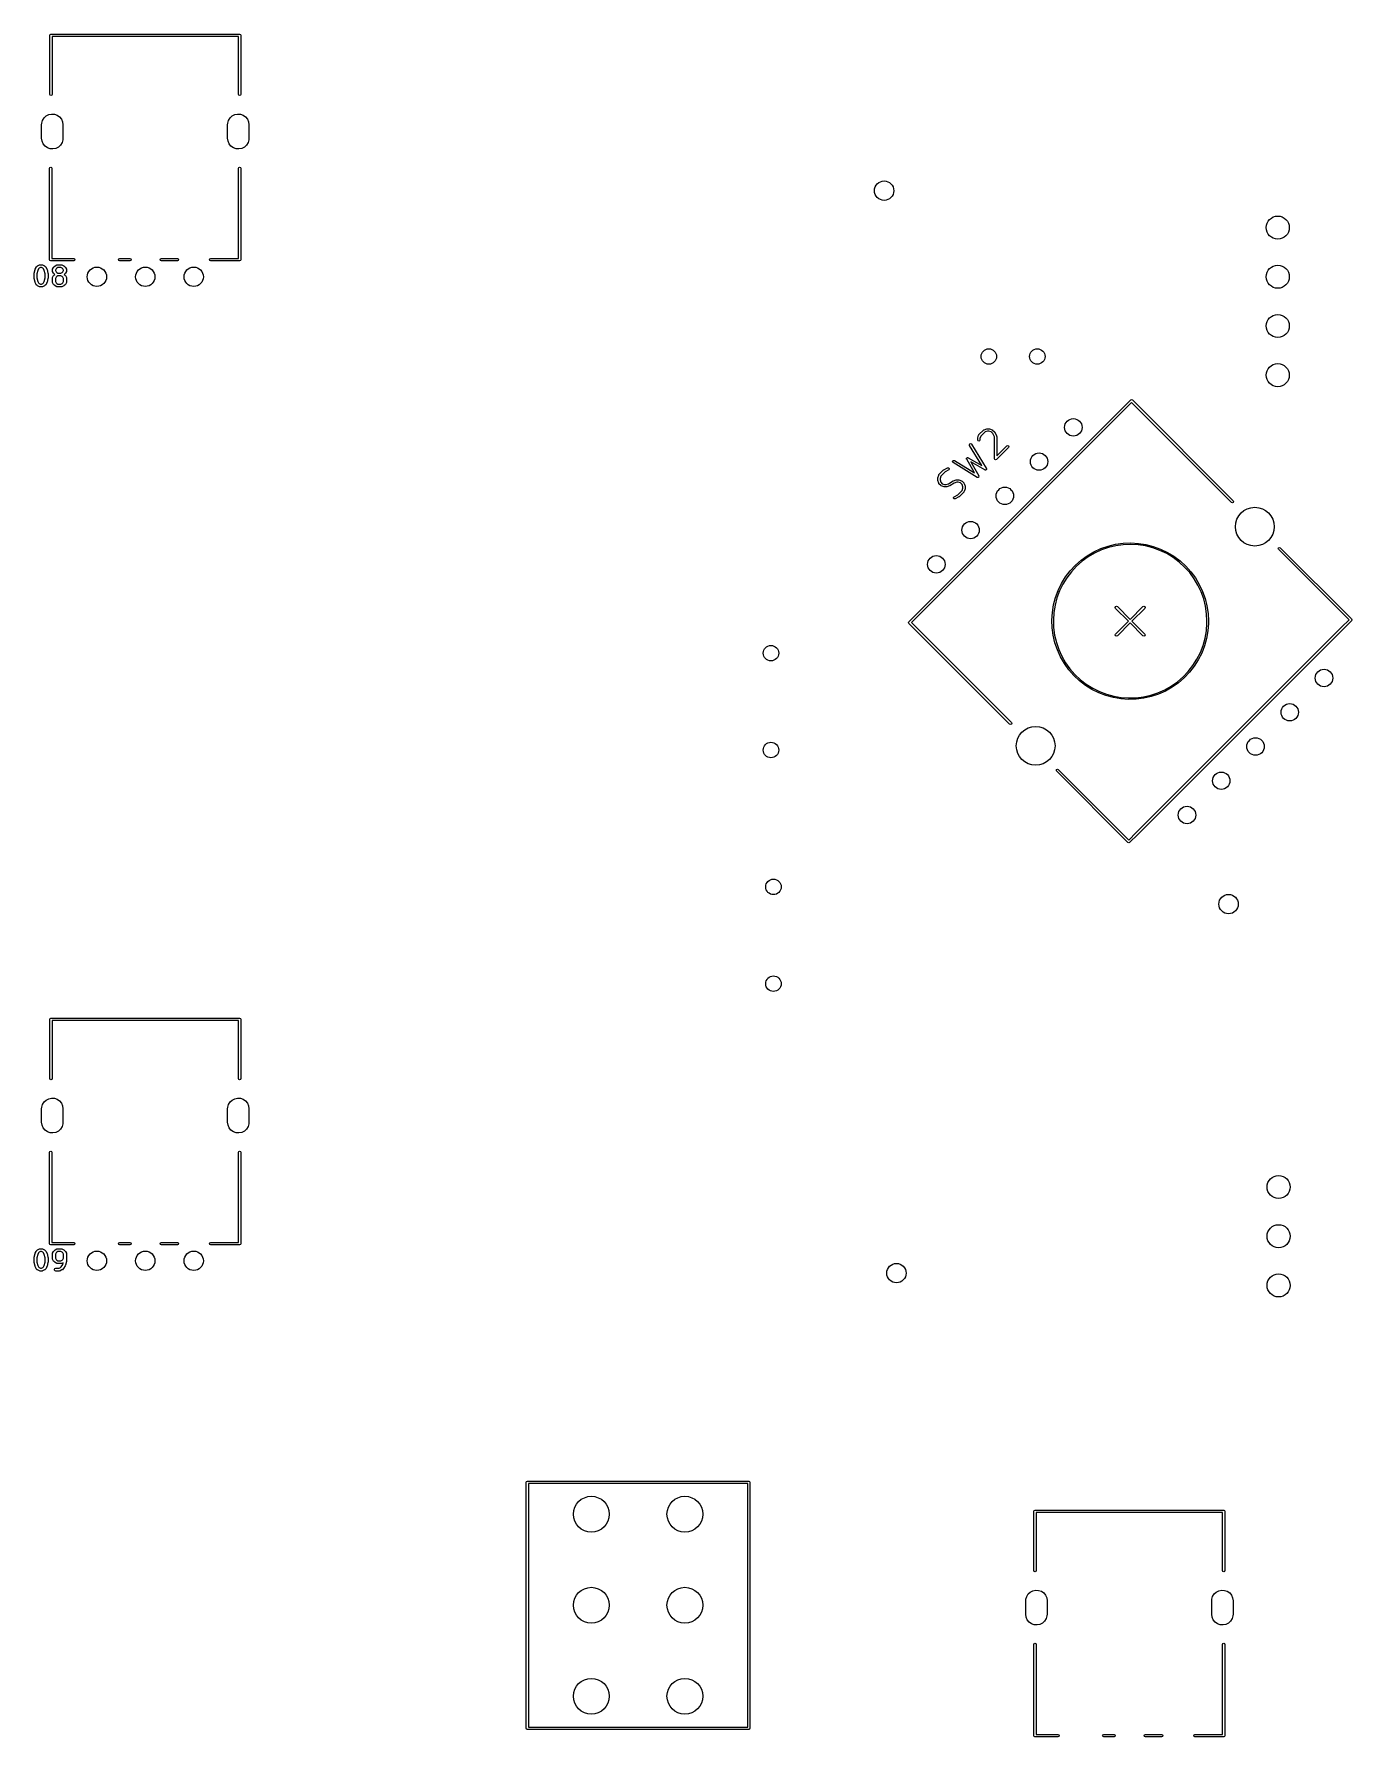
# Model space of a CAD drawing. Extents: x 40 to 169, y -223 to -45.
# Drawn here: x 100.3 to 168.3, y -132.5 to -44.6 of the extents above; entities that cross this region are included whole.
import ezdxf

# ---------------------------------------------------------------- set-up
doc = ezdxf.new("R2010")
doc.units = 0
doc.layers.add('BLACK', color=7, linetype='CONTINUOUS')

msp = doc.modelspace()

# ---------------------------------------------------------------- linework, layer by layer
at = {"layer": 'BLACK', "linetype": 'CONTINUOUS'}
for p, q in [((101.075, -44.68), (101.093, -44.6376)), ((101.075, -47.74), (101.075, -44.68)), ((101.093, -44.6376), (101.135, -44.62)), ((101.135, -44.62), (110.875, -44.62)), ((110.815, -44.74), (101.195, -44.74)), ((101.195, -44.74), (101.195, -47.74)), ((110.815, -47.74), (110.815, -44.74)), ((110.875, -44.62), (110.917, -44.6376)), ((110.917, -44.6376), (110.935, -44.68)), ((110.935, -44.68), (110.935, -47.74)), ((101.093, -47.7824), (101.075, -47.74)), ((101.135, -47.8), (101.093, -47.7824)), ((101.177, -47.7824), (101.135, -47.8)), ((101.195, -47.74), (101.177, -47.7824)), ((110.833, -47.7824), (110.815, -47.74)), ((110.875, -47.8), (110.833, -47.7824)), ((110.917, -47.7824), (110.875, -47.8)), ((110.935, -47.74), (110.917, -47.7824)), ((100.655, -49.3), (100.661, -49.2197)), ((100.661, -49.2197), (100.703, -49.0763)), ((100.703, -49.0763), (100.781, -48.9494)), ((100.781, -48.9494), (100.891, -48.8484)), ((100.891, -48.8484), (101.024, -48.7806)), ((101.024, -48.7806), (101.17, -48.7511)), ((101.17, -48.7511), (101.319, -48.762)), ((101.319, -48.762), (101.46, -48.8126)), ((101.46, -48.8126), (101.582, -48.8991)), ((101.582, -48.8991), (101.675, -49.0151)), ((101.675, -49.0151), (101.735, -49.1521)), ((101.735, -49.1521), (101.755, -49.3)), ((110.255, -49.3), (110.261, -49.2197)), ((110.261, -49.2197), (110.303, -49.0763)), ((110.303, -49.0763), (110.381, -48.9494)), ((110.381, -48.9494), (110.491, -48.8484)), ((110.491, -48.8484), (110.624, -48.7806)), ((110.624, -48.7806), (110.77, -48.7511)), ((110.77, -48.7511), (110.919, -48.762)), ((110.919, -48.762), (111.06, -48.8126)), ((111.06, -48.8126), (111.182, -48.8991)), ((111.182, -48.8991), (111.275, -49.0151)), ((111.275, -49.0151), (111.335, -49.1521)), ((111.335, -49.1521), (111.355, -49.3)), ((100.655, -50), (100.655, -49.3)), ((100.675, -50.1479), (100.655, -50)), ((101.749, -50.0803), (101.707, -50.2237)), ((101.755, -50), (101.749, -50.0803)), ((101.755, -49.3), (101.755, -50)), ((110.255, -50), (110.255, -49.3)), ((110.275, -50.1479), (110.255, -50)), ((111.349, -50.0803), (111.307, -50.2237)), ((111.355, -50), (111.349, -50.0803)), ((111.355, -49.3), (111.355, -50)), ((100.735, -50.2849), (100.675, -50.1479)), ((100.828, -50.4009), (100.735, -50.2849)), ((100.95, -50.4874), (100.828, -50.4009)), ((101.091, -50.538), (100.95, -50.4874)), ((101.24, -50.5489), (101.091, -50.538)), ((101.386, -50.5194), (101.24, -50.5489)), ((101.519, -50.4516), (101.386, -50.5194)), ((101.629, -50.3506), (101.519, -50.4516)), ((101.707, -50.2237), (101.629, -50.3506)), ((110.335, -50.2849), (110.275, -50.1479)), ((110.428, -50.4009), (110.335, -50.2849)), ((110.55, -50.4874), (110.428, -50.4009)), ((110.691, -50.538), (110.55, -50.4874)), ((110.84, -50.5489), (110.691, -50.538)), ((110.986, -50.5194), (110.84, -50.5489)), ((111.119, -50.4516), (110.986, -50.5194)), ((111.229, -50.3506), (111.119, -50.4516)), ((111.307, -50.2237), (111.229, -50.3506)), ((101.065, -51.55), (101.083, -51.5076)), ((101.065, -56.27), (101.065, -51.55)), ((101.083, -51.5076), (101.125, -51.49)), ((101.125, -51.49), (101.167, -51.5076)), ((101.167, -51.5076), (101.185, -51.55)), ((101.185, -51.55), (101.185, -56.21)), ((110.815, -51.55), (110.833, -51.5076)), ((110.815, -56.21), (110.815, -51.55)), ((110.833, -51.5076), (110.875, -51.49)), ((110.875, -51.49), (110.917, -51.5076)), ((110.917, -51.5076), (110.935, -51.55)), ((110.935, -51.55), (110.935, -56.27)), ((101.185, -56.21), (102.315, -56.21)), ((102.315, -56.21), (102.357, -56.2276)), ((102.357, -56.2276), (102.375, -56.27)), ((104.625, -56.27), (104.643, -56.2276)), ((104.643, -56.2276), (104.685, -56.21)), ((104.685, -56.21), (105.215, -56.21)), ((105.215, -56.21), (105.257, -56.2276)), ((105.257, -56.2276), (105.275, -56.27)), ((106.775, -56.27), (106.793, -56.2276)), ((106.793, -56.2276), (106.835, -56.21)), ((106.835, -56.21), (107.665, -56.21)), ((107.665, -56.21), (107.707, -56.2276)), ((107.707, -56.2276), (107.725, -56.27)), ((109.325, -56.27), (109.343, -56.2276)), ((109.343, -56.2276), (109.385, -56.21)), ((109.385, -56.21), (110.815, -56.21)), ((100.263, -56.9833), (100.265, -56.9686)), ((100.263, -57.2214), (100.263, -56.9833)), ((100.265, -56.9651), (100.313, -56.7747)), ((100.265, -56.9686), (100.265, -56.9651)), ((100.313, -56.7747), (100.318, -56.7628)), ((100.318, -56.7593), (100.366, -56.6641)), ((100.318, -56.7628), (100.318, -56.7593)), ((100.366, -56.6641), (100.379, -56.6461)), ((100.379, -56.6461), (100.38, -56.6446)), ((100.38, -56.6446), (100.428, -56.597)), ((100.456, -56.819), (100.413, -56.9926)), ((100.413, -56.9926), (100.413, -57.2122)), ((100.428, -56.597), (100.446, -56.5841)), ((100.446, -56.5841), (100.447, -56.5829)), ((100.447, -56.5829), (100.542, -56.5353)), ((100.495, -56.742), (100.456, -56.819)), ((100.525, -56.7116), (100.495, -56.742)), ((100.594, -56.6774), (100.525, -56.7116)), ((100.542, -56.5353), (100.567, -56.5279)), ((100.567, -56.5279), (100.572, -56.5289)), ((100.572, -56.5289), (100.576, -56.5274)), ((100.576, -56.5274), (100.671, -56.5274)), ((100.653, -56.6774), (100.594, -56.6774)), ((100.722, -56.7116), (100.653, -56.6774)), ((100.671, -56.5274), (100.697, -56.5319)), ((100.697, -56.5319), (100.7, -56.5348)), ((100.7, -56.5348), (100.705, -56.5353)), ((100.705, -56.5353), (100.8, -56.5829)), ((100.752, -56.742), (100.722, -56.7116)), ((100.791, -56.819), (100.752, -56.742)), ((100.834, -56.9926), (100.791, -56.819)), ((100.8, -56.5829), (100.818, -56.5963)), ((100.818, -56.5963), (100.819, -56.597)), ((100.819, -56.597), (100.867, -56.6446)), ((100.834, -57.2122), (100.834, -56.9926)), ((100.867, -56.6446), (100.88, -56.663)), ((100.88, -56.663), (100.881, -56.6641)), ((100.881, -56.6641), (100.929, -56.7593)), ((100.929, -56.7593), (100.932, -56.7717)), ((100.932, -56.7717), (100.934, -56.7747)), ((100.934, -56.7747), (100.982, -56.9651)), ((100.982, -56.9651), (100.983, -56.9801)), ((100.983, -56.9801), (100.984, -56.9833)), ((100.984, -56.9833), (100.984, -57.2214)), ((101.083, -56.3124), (101.065, -56.27)), ((101.125, -56.33), (101.083, -56.3124)), ((101.13, -56.3279), (101.125, -56.33)), ((101.135, -56.33), (101.13, -56.3279)), ((102.315, -56.33), (101.135, -56.33)), ((101.215, -56.7929), (101.22, -56.7672)), ((101.215, -56.8405), (101.215, -56.7929)), ((101.217, -56.8447), (101.215, -56.8405)), ((101.216, -56.849), (101.217, -56.8447)), ((101.223, -56.874), (101.216, -56.849)), ((101.22, -56.7672), (101.223, -56.7638)), ((101.223, -56.7593), (101.271, -56.6641)), ((101.223, -56.7638), (101.223, -56.7593)), ((101.271, -56.9693), (101.223, -56.874)), ((101.223, -57.1879), (101.271, -57.0926)), ((101.271, -56.6641), (101.284, -56.6461)), ((101.272, -56.9704), (101.271, -56.9693)), ((101.271, -57.0926), (101.284, -57.0746)), ((101.285, -56.9887), (101.272, -56.9704)), ((101.284, -56.6461), (101.285, -56.6446)), ((101.284, -57.0746), (101.285, -57.0732)), ((101.285, -56.6446), (101.332, -56.597)), ((101.327, -57.031), (101.285, -56.9887)), ((101.285, -57.0732), (101.327, -57.031)), ((101.332, -56.597), (101.351, -56.5841)), ((101.351, -56.5841), (101.352, -56.5829)), ((101.352, -56.5829), (101.447, -56.5353)), ((101.399, -56.742), (101.365, -56.8106)), ((101.365, -56.8106), (101.365, -56.8228)), ((101.365, -56.8228), (101.399, -56.8913)), ((101.43, -56.7116), (101.399, -56.742)), ((101.399, -56.8913), (101.43, -56.9217)), ((101.43, -57.1402), (101.399, -57.1706)), ((101.498, -56.6774), (101.43, -56.7116)), ((101.43, -56.9217), (101.498, -56.956)), ((101.498, -57.106), (101.43, -57.1402)), ((101.447, -56.5353), (101.472, -56.5279)), ((101.472, -56.5279), (101.477, -56.5289)), ((101.477, -56.5289), (101.481, -56.5274)), ((101.481, -56.5274), (101.671, -56.5274)), ((101.653, -56.6774), (101.498, -56.6774)), ((101.498, -56.956), (101.653, -56.956)), ((101.653, -57.106), (101.498, -57.106)), ((101.722, -56.7116), (101.653, -56.6774)), ((101.653, -56.956), (101.722, -56.9217)), ((101.722, -57.1402), (101.653, -57.106)), ((101.671, -56.5274), (101.697, -56.5319)), ((101.697, -56.5319), (101.7, -56.5348)), ((101.7, -56.5348), (101.705, -56.5353)), ((101.705, -56.5353), (101.8, -56.5829)), ((101.752, -56.742), (101.722, -56.7116)), ((101.722, -56.9217), (101.752, -56.8913)), ((101.752, -57.1706), (101.722, -57.1402)), ((101.787, -56.8106), (101.752, -56.742)), ((101.752, -56.8913), (101.787, -56.8228)), ((101.787, -56.8228), (101.787, -56.8106)), ((101.8, -56.5829), (101.818, -56.5963)), ((101.818, -56.5963), (101.819, -56.597)), ((101.819, -56.597), (101.867, -56.6446)), ((101.867, -56.9887), (101.825, -57.031)), ((101.825, -57.031), (101.867, -57.0732)), ((101.867, -56.6446), (101.88, -56.663)), ((101.868, -56.9873), (101.867, -56.9887)), ((101.867, -57.0732), (101.88, -57.0915)), ((101.881, -56.9693), (101.868, -56.9873)), ((101.88, -56.663), (101.881, -56.6641)), ((101.88, -57.0915), (101.881, -57.0926)), ((101.881, -56.6641), (101.929, -56.7593)), ((101.929, -56.874), (101.881, -56.9693)), ((101.881, -57.0926), (101.929, -57.1879)), ((101.929, -56.7593), (101.936, -56.7843)), ((101.932, -56.8661), (101.929, -56.8696)), ((101.929, -56.8696), (101.929, -56.874)), ((101.937, -56.8405), (101.932, -56.8661)), ((101.936, -56.7843), (101.935, -56.7886)), ((101.935, -56.7886), (101.937, -56.7929)), ((101.937, -56.7929), (101.937, -56.8405)), ((102.357, -56.3124), (102.315, -56.33)), ((102.375, -56.27), (102.357, -56.3124)), ((104.643, -56.3124), (104.625, -56.27)), ((104.685, -56.33), (104.643, -56.3124)), ((105.215, -56.33), (104.685, -56.33)), ((105.257, -56.3124), (105.215, -56.33)), ((105.275, -56.27), (105.257, -56.3124)), ((106.793, -56.3124), (106.775, -56.27)), ((106.835, -56.33), (106.793, -56.3124)), ((107.665, -56.33), (106.835, -56.33)), ((107.707, -56.3124), (107.665, -56.33)), ((107.725, -56.27), (107.707, -56.3124)), ((109.343, -56.3124), (109.325, -56.27)), ((109.385, -56.33), (109.343, -56.3124)), ((110.875, -56.33), (109.385, -56.33)), ((110.917, -56.3124), (110.875, -56.33)), ((110.935, -56.27), (110.917, -56.3124)), ((100.264, -57.2247), (100.263, -57.2214)), ((100.265, -57.2396), (100.264, -57.2247)), ((100.313, -57.4301), (100.265, -57.2396)), ((100.315, -57.433), (100.313, -57.4301)), ((100.318, -57.4454), (100.315, -57.433)), ((100.366, -57.5407), (100.318, -57.4454)), ((100.367, -57.5418), (100.366, -57.5407)), ((100.38, -57.5602), (100.367, -57.5418)), ((100.428, -57.6078), (100.38, -57.5602)), ((100.413, -57.2122), (100.456, -57.3857)), ((100.429, -57.6085), (100.428, -57.6078)), ((100.447, -57.6218), (100.429, -57.6085)), ((100.542, -57.6695), (100.447, -57.6218)), ((100.456, -57.3857), (100.495, -57.4627)), ((100.495, -57.4627), (100.525, -57.4931)), ((100.525, -57.4931), (100.594, -57.5274)), ((100.547, -57.67), (100.542, -57.6695)), ((100.55, -57.6729), (100.547, -57.67)), ((100.576, -57.6774), (100.55, -57.6729)), ((100.671, -57.6774), (100.576, -57.6774)), ((100.594, -57.5274), (100.653, -57.5274)), ((100.653, -57.5274), (100.722, -57.4931)), ((100.675, -57.6758), (100.671, -57.6774)), ((100.68, -57.6769), (100.675, -57.6758)), ((100.705, -57.6695), (100.68, -57.6769)), ((100.8, -57.6218), (100.705, -57.6695)), ((100.722, -57.4931), (100.752, -57.4627)), ((100.752, -57.4627), (100.791, -57.3857)), ((100.791, -57.3857), (100.834, -57.2122)), ((100.801, -57.6207), (100.8, -57.6218)), ((100.819, -57.6078), (100.801, -57.6207)), ((100.867, -57.5602), (100.819, -57.6078)), ((100.868, -57.5587), (100.867, -57.5602)), ((100.881, -57.5407), (100.868, -57.5587)), ((100.929, -57.4454), (100.881, -57.5407)), ((100.934, -57.4301), (100.929, -57.4419)), ((100.929, -57.4419), (100.929, -57.4454)), ((100.982, -57.2396), (100.934, -57.4301)), ((100.984, -57.2214), (100.982, -57.2362)), ((100.982, -57.2362), (100.982, -57.2396)), ((101.215, -57.2214), (101.22, -57.1958)), ((101.215, -57.4119), (101.215, -57.2214)), ((101.217, -57.4161), (101.215, -57.4119)), ((101.216, -57.4205), (101.217, -57.4161)), ((101.223, -57.4454), (101.216, -57.4205)), ((101.22, -57.1958), (101.223, -57.1923)), ((101.223, -57.1923), (101.223, -57.1879)), ((101.271, -57.5407), (101.223, -57.4454)), ((101.272, -57.5418), (101.271, -57.5407)), ((101.285, -57.5602), (101.272, -57.5418)), ((101.332, -57.6078), (101.285, -57.5602)), ((101.334, -57.6085), (101.332, -57.6078)), ((101.352, -57.6218), (101.334, -57.6085)), ((101.447, -57.6695), (101.352, -57.6218)), ((101.399, -57.1706), (101.365, -57.2391)), ((101.365, -57.2391), (101.365, -57.3942)), ((101.365, -57.3942), (101.399, -57.4627)), ((101.399, -57.4627), (101.43, -57.4931)), ((101.43, -57.4931), (101.498, -57.5274)), ((101.452, -57.67), (101.447, -57.6695)), ((101.455, -57.6729), (101.452, -57.67)), ((101.481, -57.6774), (101.455, -57.6729)), ((101.671, -57.6774), (101.481, -57.6774)), ((101.498, -57.5274), (101.653, -57.5274)), ((101.653, -57.5274), (101.722, -57.4931)), ((101.675, -57.6758), (101.671, -57.6774)), ((101.68, -57.6769), (101.675, -57.6758)), ((101.705, -57.6695), (101.68, -57.6769)), ((101.8, -57.6218), (101.705, -57.6695)), ((101.722, -57.4931), (101.752, -57.4627)), ((101.787, -57.2391), (101.752, -57.1706)), ((101.752, -57.4627), (101.787, -57.3942)), ((101.787, -57.3942), (101.787, -57.2391)), ((101.801, -57.6207), (101.8, -57.6218)), ((101.819, -57.6078), (101.801, -57.6207)), ((101.867, -57.5602), (101.819, -57.6078)), ((101.868, -57.5587), (101.867, -57.5602)), ((101.881, -57.5407), (101.868, -57.5587)), ((101.929, -57.4454), (101.881, -57.5407)), ((101.929, -57.1879), (101.936, -57.2129)), ((101.932, -57.4376), (101.929, -57.441)), ((101.929, -57.441), (101.929, -57.4454)), ((101.937, -57.4119), (101.932, -57.4376)), ((101.936, -57.2129), (101.935, -57.2172)), ((101.935, -57.2172), (101.937, -57.2214)), ((101.937, -57.2214), (101.937, -57.4119)), ((145.416, -74.9558), (156.871, -63.5007)), ((156.916, -63.6354), (145.55, -75.0007)), ((156.871, -63.5007), (156.916, -63.4821)), ((156.916, -63.4821), (156.961, -63.5007)), ((162.079, -68.7983), (156.916, -63.6354)), ((156.961, -63.5007), (162.168, -68.7085)), ((149.291, -65.055), (149.302, -65.0459)), ((149.302, -65.0459), (149.446, -64.9979)), ((149.446, -64.9979), (149.456, -64.9986)), ((149.456, -64.9986), (149.465, -64.9948)), ((149.465, -64.9948), (149.561, -64.9948)), ((149.561, -64.9948), (149.57, -64.9986)), ((149.57, -64.9986), (149.58, -64.9979)), ((149.58, -64.9979), (149.724, -65.0459)), ((149.724, -65.0459), (149.734, -65.055)), ((148.543, -65.8087), (148.57, -65.7715)), ((148.55, -65.854), (148.543, -65.8087)), ((149.193, -66.899), (148.55, -65.854)), ((148.57, -65.7715), (148.615, -65.7642)), ((148.615, -65.7642), (148.652, -65.7911)), ((148.652, -65.7911), (149.42, -67.0386)), ((148.973, -65.4867), (148.977, -65.4776)), ((148.973, -65.5826), (148.973, -65.4867)), ((148.991, -65.6251), (148.973, -65.5826)), ((148.976, -65.4677), (149.024, -65.3238)), ((148.977, -65.4776), (148.976, -65.4677)), ((149.033, -65.6426), (148.991, -65.6251)), ((149.024, -65.3238), (149.033, -65.3132)), ((149.033, -65.3132), (149.039, -65.3003)), ((149.075, -65.6251), (149.033, -65.6426)), ((149.039, -65.3003), (149.279, -65.0604)), ((149.093, -65.5826), (149.075, -65.6251)), ((149.133, -65.3751), (149.093, -65.4964)), ((149.093, -65.4964), (149.093, -65.5826)), ((149.353, -65.1553), (149.133, -65.3751)), ((149.279, -65.0604), (149.291, -65.055)), ((149.475, -65.1148), (149.353, -65.1553)), ((149.551, -65.1148), (149.475, -65.1148)), ((149.672, -65.1553), (149.551, -65.1148)), ((149.751, -65.2343), (149.672, -65.1553)), ((149.734, -65.055), (149.747, -65.0604)), ((149.747, -65.0604), (149.843, -65.1564)), ((149.837, -65.4049), (149.751, -65.2343)), ((149.837, -66.5423), (149.837, -65.4049)), ((149.843, -65.1564), (149.847, -65.1655)), ((149.847, -65.1655), (149.854, -65.1719)), ((149.854, -65.1719), (149.95, -65.3639)), ((149.95, -65.3639), (149.951, -65.3778)), ((149.951, -65.3778), (149.957, -65.3907)), ((149.957, -65.3907), (149.957, -66.3974)), ((149.957, -66.3974), (150.478, -65.8761)), ((150.478, -65.8761), (150.521, -65.8585)), ((150.521, -65.8585), (150.563, -65.8761)), ((150.563, -65.8761), (150.581, -65.9185)), ((150.581, -65.9185), (150.563, -65.9609)), ((147.679, -66.7001), (147.686, -66.6548)), ((147.706, -66.7373), (147.679, -66.7001)), ((147.686, -66.6548), (147.724, -66.6279)), ((148.954, -67.505), (147.706, -66.7373)), ((147.724, -66.6279), (147.769, -66.6351)), ((147.769, -66.6351), (148.814, -67.2782)), ((148.399, -66.5268), (148.404, -66.5203)), ((148.401, -66.5423), (148.399, -66.5268)), ((148.399, -66.5577), (148.401, -66.5423)), ((148.404, -66.5642), (148.399, -66.5577)), ((148.404, -66.5203), (148.405, -66.5122)), ((148.405, -66.5723), (148.404, -66.5642)), ((148.405, -66.5122), (148.418, -66.5027)), ((148.814, -67.2782), (148.405, -66.5723)), ((148.418, -66.5027), (148.427, -66.4904)), ((148.427, -66.4904), (148.435, -66.4893)), ((148.435, -66.4893), (148.442, -66.4843)), ((148.442, -66.4843), (148.457, -66.4864)), ((148.457, -66.4864), (148.473, -66.4843)), ((148.473, -66.4843), (148.479, -66.4893)), ((148.479, -66.4893), (148.487, -66.4904)), ((148.487, -66.4904), (149.193, -66.899)), ((149.339, -67.122), (148.622, -66.7069)), ((148.622, -66.7069), (149.037, -67.4239)), ((149.854, -66.5847), (149.837, -66.5423)), ((149.897, -66.6023), (149.854, -66.5847)), ((149.939, -66.5847), (149.897, -66.6023)), ((150.563, -65.9609), (149.939, -66.5847)), ((146.91, -67.5499), (146.914, -67.5408)), ((146.91, -67.6459), (146.91, -67.5499)), ((146.914, -67.655), (146.91, -67.6459)), ((146.913, -67.5309), (146.961, -67.387)), ((146.914, -67.5408), (146.913, -67.5309)), ((146.913, -67.6648), (146.914, -67.655)), ((146.961, -67.8088), (146.913, -67.6648)), ((146.961, -67.387), (146.97, -67.3764)), ((146.97, -67.3764), (146.975, -67.3635)), ((146.975, -67.3635), (147.215, -67.1236)), ((147.07, -67.4384), (147.03, -67.5596)), ((147.03, -67.5596), (147.03, -67.6361)), ((147.03, -67.6361), (147.07, -67.7574)), ((147.293, -67.2154), (147.07, -67.4384)), ((147.215, -67.1236), (147.224, -67.1198)), ((147.224, -67.1198), (147.231, -67.1124)), ((147.231, -67.1124), (147.423, -67.0164)), ((147.476, -67.1238), (147.293, -67.2154)), ((147.423, -67.0164), (147.469, -67.0132)), ((147.469, -67.0132), (147.503, -67.0433)), ((147.472, -67.8309), (147.707, -67.6904)), ((147.507, -67.0891), (147.476, -67.1238)), ((147.503, -67.0433), (147.507, -67.0891)), ((147.707, -67.6904), (147.713, -67.6894)), ((147.713, -67.6894), (147.719, -67.6849)), ((147.719, -67.6849), (147.863, -67.6369)), ((147.863, -67.6369), (147.872, -67.6376)), ((147.872, -67.6376), (147.881, -67.6339)), ((147.881, -67.6339), (147.977, -67.6339)), ((147.977, -67.6339), (147.987, -67.6376)), ((147.987, -67.6376), (147.996, -67.6369)), ((147.996, -67.6369), (148.14, -67.6849)), ((148.14, -67.6849), (148.151, -67.6941)), ((148.963, -67.5065), (148.954, -67.505)), ((148.97, -67.5119), (148.963, -67.5065)), ((148.984, -67.51), (148.97, -67.5119)), ((148.999, -67.5123), (148.984, -67.51)), ((149.006, -67.5071), (148.999, -67.5123)), ((149.015, -67.5059), (149.006, -67.5071)), ((149.024, -67.4941), (149.015, -67.5059)), ((149.036, -67.4854), (149.024, -67.4941)), ((149.038, -67.4765), (149.036, -67.4854)), ((149.037, -67.4239), (149.038, -67.4328)), ((149.038, -67.4328), (149.043, -67.44)), ((149.043, -67.4694), (149.038, -67.4765)), ((149.043, -67.44), (149.041, -67.4547)), ((149.041, -67.4547), (149.043, -67.4694)), ((149.348, -67.1232), (149.339, -67.122)), ((149.355, -67.1285), (149.348, -67.1232)), ((149.37, -67.1261), (149.355, -67.1285)), ((149.384, -67.1281), (149.37, -67.1261)), ((149.392, -67.1226), (149.384, -67.1281)), ((149.4, -67.1212), (149.392, -67.1226)), ((149.409, -67.1092), (149.4, -67.1212)), ((149.421, -67.1001), (149.409, -67.1092)), ((149.42, -67.0386), (149.421, -67.0475)), ((149.421, -67.0475), (149.427, -67.0546)), ((149.422, -67.0913), (149.421, -67.1001)), ((149.427, -67.084), (149.422, -67.0913)), ((149.427, -67.0546), (149.425, -67.0693)), ((149.425, -67.0693), (149.427, -67.084)), ((146.97, -67.8193), (146.961, -67.8088)), ((146.975, -67.8322), (146.97, -67.8193)), ((147.071, -67.9282), (146.975, -67.8322)), ((147.07, -67.7574), (147.146, -67.8333)), ((147.084, -67.9336), (147.071, -67.9282)), ((147.095, -67.9427), (147.084, -67.9336)), ((147.239, -67.9907), (147.095, -67.9427)), ((147.146, -67.8333), (147.267, -67.8738)), ((147.249, -67.99), (147.239, -67.9907)), ((147.258, -67.9938), (147.249, -67.99)), ((147.354, -67.9938), (147.258, -67.9938)), ((147.267, -67.8738), (147.344, -67.8738)), ((147.344, -67.8738), (147.472, -67.8309)), ((147.363, -67.99), (147.354, -67.9938)), ((147.373, -67.9907), (147.363, -67.99)), ((147.517, -67.9427), (147.373, -67.9907)), ((147.522, -67.9382), (147.517, -67.9427)), ((147.529, -67.9372), (147.522, -67.9382)), ((147.763, -67.7967), (147.529, -67.9372)), ((147.729, -68.5386), (147.759, -68.5039)), ((147.732, -68.5844), (147.729, -68.5386)), ((147.759, -68.5039), (147.942, -68.4123)), ((147.891, -67.7539), (147.763, -67.7967)), ((148.004, -68.5152), (147.812, -68.6112)), ((147.968, -67.7539), (147.891, -67.7539)), ((147.942, -68.4123), (148.165, -68.1893)), ((148.089, -67.7943), (147.968, -67.7539)), ((148.011, -68.5078), (148.004, -68.5152)), ((148.02, -68.504), (148.011, -68.5078)), ((148.26, -68.2641), (148.02, -68.504)), ((148.165, -67.8702), (148.089, -67.7943)), ((148.151, -67.6941), (148.164, -67.6994)), ((148.164, -67.6994), (148.26, -67.7954)), ((148.205, -67.9915), (148.165, -67.8702)), ((148.165, -68.1893), (148.205, -68.068)), ((148.205, -68.068), (148.205, -67.9915)), ((148.26, -67.7954), (148.265, -67.8083)), ((148.265, -68.2512), (148.26, -68.2641)), ((148.265, -67.8083), (148.274, -67.8188)), ((148.274, -68.2406), (148.265, -68.2512)), ((148.274, -67.8188), (148.322, -67.9628)), ((148.322, -68.0967), (148.274, -68.2406)), ((148.322, -67.9628), (148.322, -67.9726)), ((148.322, -67.9726), (148.325, -67.9818)), ((148.325, -68.0777), (148.322, -68.0868)), ((148.322, -68.0868), (148.322, -68.0967)), ((148.325, -67.9818), (148.325, -68.0777)), ((147.767, -68.6145), (147.732, -68.5844)), ((147.812, -68.6112), (147.767, -68.6145)), ((162.124, -68.8169), (162.079, -68.7983)), ((162.168, -68.7983), (162.124, -68.8169)), ((162.168, -68.7085), (162.187, -68.7534)), ((162.187, -68.7534), (162.168, -68.7983)), ((154.973, -71.3497), (155.332, -71.1842)), ((155.332, -71.1842), (155.704, -71.0544)), ((155.726, -71.1265), (155.36, -71.2539)), ((155.704, -71.0544), (156.088, -70.9616)), ((156.102, -71.0355), (155.726, -71.1265)), ((156.088, -70.9616), (156.479, -70.9066)), ((156.486, -70.9815), (156.102, -71.0355)), ((156.479, -70.9066), (156.873, -70.8901)), ((156.873, -70.9653), (156.486, -70.9815)), ((156.873, -70.8901), (157.267, -70.9121)), ((157.259, -70.9869), (156.873, -70.9653)), ((157.642, -71.0462), (157.259, -70.9869)), ((157.267, -70.9121), (157.657, -70.9725)), ((158.017, -71.1425), (157.642, -71.0462)), ((157.657, -70.9725), (158.04, -71.0707)), ((158.381, -71.275), (158.017, -71.1425)), ((158.04, -71.0707), (158.411, -71.2057)), ((158.411, -71.2057), (158.767, -71.3762)), ((164.488, -71.1781), (164.506, -71.1357)), ((164.506, -71.2205), (164.488, -71.1781)), ((164.506, -71.1357), (164.548, -71.1181)), ((164.548, -71.1181), (164.591, -71.1357)), ((164.591, -71.1357), (168.266, -74.8109)), ((153.75, -72.3331), (154.018, -72.0435)), ((154.018, -72.0435), (154.314, -71.7815)), ((154.361, -71.8401), (154.071, -72.0973)), ((154.314, -71.7815), (154.633, -71.5495)), ((154.674, -71.6124), (154.361, -71.8401)), ((154.633, -71.5495), (154.973, -71.3497)), ((155.008, -71.4164), (154.674, -71.6124)), ((155.36, -71.2539), (155.008, -71.4164)), ((158.731, -71.4424), (158.381, -71.275)), ((159.062, -71.6431), (158.731, -71.4424)), ((158.767, -71.3762), (159.104, -71.5807)), ((159.372, -71.8751), (159.062, -71.6431)), ((159.104, -71.5807), (159.42, -71.8171)), ((159.658, -72.1363), (159.372, -71.8751)), ((159.42, -71.8171), (159.712, -72.0833)), ((159.712, -72.0833), (159.976, -72.3766)), ((168.142, -74.8568), (164.506, -71.2205)), ((153.305, -72.9837), (153.512, -72.6475)), ((153.574, -72.69), (153.371, -73.02)), ((153.512, -72.6475), (153.75, -72.3331)), ((153.808, -72.3815), (153.574, -72.69)), ((154.071, -72.0973), (153.808, -72.3815)), ((159.917, -72.4241), (159.658, -72.1363)), ((160.147, -72.7359), (159.917, -72.4241)), ((159.976, -72.3766), (160.21, -72.6943)), ((160.346, -73.0686), (160.147, -72.7359)), ((160.21, -72.6943), (160.412, -73.0333)), ((152.893, -74.09), (152.994, -73.7084)), ((153.066, -73.7312), (152.967, -74.1057)), ((152.994, -73.7084), (153.132, -73.3385)), ((153.201, -73.3681), (153.066, -73.7312)), ((153.132, -73.3385), (153.305, -72.9837)), ((153.371, -73.02), (153.201, -73.3681)), ((160.511, -73.4191), (160.346, -73.0686)), ((160.412, -73.0333), (160.58, -73.3905)), ((160.641, -73.7841), (160.511, -73.4191)), ((160.58, -73.3905), (160.713, -73.7623)), ((160.734, -74.1599), (160.641, -73.7841)), ((160.713, -73.7623), (160.808, -74.1453)), ((152.805, -74.8736), (152.83, -74.4797)), ((152.83, -74.4797), (152.893, -74.09)), ((152.905, -74.4881), (152.881, -74.8746)), ((152.967, -74.1057), (152.905, -74.4881)), ((156.074, -74.2229), (156.093, -74.178)), ((156.093, -74.2678), (156.074, -74.2229)), ((156.093, -74.178), (156.138, -74.1594)), ((156.755, -74.93), (156.093, -74.2678)), ((156.138, -74.1594), (156.183, -74.178)), ((156.183, -74.178), (156.845, -74.8402)), ((156.845, -74.8402), (157.507, -74.178)), ((157.597, -74.2678), (156.935, -74.93)), ((157.507, -74.178), (157.552, -74.1594)), ((157.552, -74.1594), (157.597, -74.178)), ((157.597, -74.178), (157.616, -74.2229)), ((157.616, -74.2229), (157.597, -74.2678)), ((160.791, -74.5431), (160.734, -74.1599)), ((160.81, -74.93), (160.791, -74.5431)), ((160.808, -74.1453), (160.866, -74.5358)), ((160.866, -74.5358), (160.885, -74.93)), ((145.397, -75.0007), (145.416, -74.9558)), ((145.416, -75.0456), (145.397, -75.0007)), ((150.624, -80.2535), (145.416, -75.0456)), ((145.55, -75.0007), (150.713, -80.1636)), ((152.805, -74.8746), (152.805, -74.8736)), ((152.819, -75.2681), (152.805, -74.8746)), ((152.871, -75.6593), (152.819, -75.2681)), ((152.881, -74.8746), (152.894, -75.2618)), ((152.894, -75.2618), (152.945, -75.6457)), ((156.074, -75.6371), (156.093, -75.5922)), ((156.093, -75.5922), (156.755, -74.93)), ((156.845, -75.0198), (156.183, -75.682)), ((157.507, -75.682), (156.845, -75.0198)), ((156.935, -74.93), (157.597, -75.5922)), ((157.154, -85.8453), (167.76, -75.2387)), ((167.85, -75.3285), (157.243, -85.9351)), ((157.597, -75.5922), (157.616, -75.6371)), ((160.711, -75.8084), (160.779, -75.4269)), ((160.779, -75.4269), (160.808, -75.0407)), ((160.853, -75.4363), (160.785, -75.8251)), ((160.808, -75.0407), (160.81, -74.93)), ((160.883, -75.0428), (160.853, -75.4363)), ((160.885, -74.93), (160.883, -75.0428)), ((167.76, -75.2387), (168.142, -74.8568)), ((167.76, -75.2387), (167.76, -75.2387)), ((168.274, -74.9042), (167.85, -75.3285)), ((167.85, -75.3285), (167.85, -75.3285)), ((168.266, -74.8109), (168.274, -74.8144)), ((168.274, -74.8144), (168.293, -74.8593)), ((168.293, -74.8593), (168.274, -74.9042)), ((152.962, -76.0436), (152.871, -75.6593)), ((152.945, -75.6457), (153.034, -76.0228)), ((153.089, -76.4172), (152.962, -76.0436)), ((153.034, -76.0228), (153.159, -76.3895)), ((153.252, -76.7767), (153.089, -76.4172)), ((153.159, -76.3895), (153.319, -76.7423)), ((156.093, -75.682), (156.074, -75.6371)), ((156.138, -75.7006), (156.093, -75.682)), ((156.183, -75.682), (156.138, -75.7006)), ((157.552, -75.7006), (157.507, -75.682)), ((157.597, -75.682), (157.552, -75.7006)), ((157.616, -75.6371), (157.597, -75.682)), ((160.467, -76.5426), (160.607, -76.1815)), ((160.678, -76.2052), (160.536, -76.5732)), ((160.607, -76.1815), (160.711, -75.8084)), ((160.785, -75.8251), (160.678, -76.2052)), ((153.449, -77.1185), (153.252, -76.7767)), ((153.319, -76.7423), (153.512, -77.0778)), ((153.679, -77.4394), (153.449, -77.1185)), ((153.512, -77.0778), (153.738, -77.3927)), ((159.846, -77.5207), (160.085, -77.2154)), ((160.146, -77.2588), (159.903, -77.5698)), ((160.085, -77.2154), (160.292, -76.8884)), ((160.358, -76.9255), (160.146, -77.2588)), ((160.292, -76.8884), (160.467, -76.5426)), ((160.536, -76.5732), (160.358, -76.9255)), ((153.939, -77.7364), (153.679, -77.4394)), ((153.738, -77.3927), (153.993, -77.6842)), ((154.227, -78.0066), (153.939, -77.7364)), ((153.993, -77.6842), (154.275, -77.9493)), ((154.539, -78.2474), (154.227, -78.0066)), ((154.275, -77.9493), (154.582, -78.1857)), ((154.582, -78.1857), (154.911, -78.3909)), ((158.969, -78.2776), (159.286, -78.0543)), ((159.332, -78.1136), (159.01, -78.3411)), ((159.286, -78.0543), (159.579, -77.8012)), ((159.631, -77.8557), (159.332, -78.1136)), ((159.579, -77.8012), (159.846, -77.5207)), ((159.903, -77.5698), (159.631, -77.8557)), ((154.874, -78.4566), (154.539, -78.2474)), ((155.228, -78.6321), (154.874, -78.4566)), ((154.911, -78.3909), (155.258, -78.5632)), ((155.597, -78.7723), (155.228, -78.6321)), ((155.258, -78.5632), (155.62, -78.7007)), ((155.977, -78.8758), (155.597, -78.7723)), ((155.62, -78.7007), (155.994, -78.8023)), ((156.367, -78.9416), (155.977, -78.8758)), ((155.994, -78.8023), (156.376, -78.8669)), ((156.76, -78.9691), (156.367, -78.9416)), ((156.376, -78.8669), (156.762, -78.8939)), ((157.155, -78.9581), (156.76, -78.9691)), ((156.762, -78.8939), (157.149, -78.8831)), ((157.149, -78.8831), (157.533, -78.8345)), ((157.547, -78.9086), (157.155, -78.9581)), ((157.533, -78.8345), (157.911, -78.7487)), ((157.931, -78.8212), (157.547, -78.9086)), ((157.911, -78.7487), (158.279, -78.6265)), ((158.306, -78.6966), (157.931, -78.8212)), ((158.279, -78.6265), (158.633, -78.4689)), ((158.667, -78.536), (158.306, -78.6966)), ((158.633, -78.4689), (158.969, -78.2776)), ((159.01, -78.3411), (158.667, -78.536)), ((150.668, -80.2721), (150.624, -80.2535)), ((150.713, -80.2535), (150.668, -80.2721)), ((150.713, -80.1636), (150.732, -80.2086)), ((150.732, -80.2086), (150.713, -80.2535)), ((153.033, -82.6332), (153.051, -82.5908)), ((153.051, -82.6756), (153.033, -82.6332)), ((153.051, -82.5908), (153.093, -82.5732)), ((153.093, -82.5732), (153.136, -82.5908)), ((153.136, -82.5908), (156.772, -86.2271)), ((156.726, -86.3509), (153.051, -82.6756)), ((156.772, -86.2271), (157.154, -85.8453)), ((157.243, -85.9351), (156.819, -86.3593)), ((156.729, -86.3593), (156.726, -86.3509)), ((156.774, -86.3779), (156.729, -86.3593)), ((156.819, -86.3593), (156.774, -86.3779)), ((101.075, -95.48), (101.093, -95.4376)), ((101.075, -98.54), (101.075, -95.48)), ((101.093, -95.4376), (101.135, -95.42)), ((101.135, -95.42), (110.875, -95.42)), ((110.815, -95.54), (101.195, -95.54)), ((101.195, -95.54), (101.195, -98.54)), ((110.815, -98.54), (110.815, -95.54)), ((110.875, -95.42), (110.917, -95.4376)), ((110.917, -95.4376), (110.935, -95.48)), ((110.935, -95.48), (110.935, -98.54)), ((101.093, -98.5824), (101.075, -98.54)), ((101.135, -98.6), (101.093, -98.5824)), ((101.177, -98.5824), (101.135, -98.6)), ((101.195, -98.54), (101.177, -98.5824)), ((110.833, -98.5824), (110.815, -98.54)), ((110.875, -98.6), (110.833, -98.5824)), ((110.917, -98.5824), (110.875, -98.6)), ((110.935, -98.54), (110.917, -98.5824)), ((100.655, -100.1), (100.661, -100.02)), ((100.655, -100.8), (100.655, -100.1)), ((100.661, -100.02), (100.703, -99.8763)), ((100.703, -99.8763), (100.781, -99.7494)), ((100.781, -99.7494), (100.891, -99.6484)), ((100.891, -99.6484), (101.024, -99.5806)), ((101.024, -99.5806), (101.17, -99.5511)), ((101.17, -99.5511), (101.319, -99.562)), ((101.319, -99.562), (101.46, -99.6126)), ((101.46, -99.6126), (101.582, -99.6991)), ((101.582, -99.6991), (101.675, -99.8151)), ((101.675, -99.8151), (101.735, -99.9521)), ((101.735, -99.9521), (101.755, -100.1)), ((101.755, -100.1), (101.755, -100.8)), ((110.255, -100.1), (110.261, -100.02)), ((110.255, -100.8), (110.255, -100.1)), ((110.261, -100.02), (110.303, -99.8763)), ((110.303, -99.8763), (110.381, -99.7494)), ((110.381, -99.7494), (110.491, -99.6484)), ((110.491, -99.6484), (110.624, -99.5806)), ((110.624, -99.5806), (110.77, -99.5511)), ((110.77, -99.5511), (110.919, -99.562)), ((110.919, -99.562), (111.06, -99.6126)), ((111.06, -99.6126), (111.182, -99.6991)), ((111.182, -99.6991), (111.275, -99.8151)), ((111.275, -99.8151), (111.335, -99.9521)), ((111.335, -99.9521), (111.355, -100.1)), ((111.355, -100.1), (111.355, -100.8)), ((100.675, -100.948), (100.655, -100.8)), ((100.735, -101.085), (100.675, -100.948)), ((100.828, -101.201), (100.735, -101.085)), ((101.707, -101.024), (101.629, -101.151)), ((101.749, -100.88), (101.707, -101.024)), ((101.755, -100.8), (101.749, -100.88)), ((110.275, -100.948), (110.255, -100.8)), ((110.335, -101.085), (110.275, -100.948)), ((110.428, -101.201), (110.335, -101.085)), ((111.307, -101.024), (111.229, -101.151)), ((111.349, -100.88), (111.307, -101.024)), ((111.355, -100.8), (111.349, -100.88)), ((100.95, -101.287), (100.828, -101.201)), ((101.091, -101.338), (100.95, -101.287)), ((101.24, -101.349), (101.091, -101.338)), ((101.386, -101.319), (101.24, -101.349)), ((101.519, -101.252), (101.386, -101.319)), ((101.629, -101.151), (101.519, -101.252)), ((110.55, -101.287), (110.428, -101.201)), ((110.691, -101.338), (110.55, -101.287)), ((110.84, -101.349), (110.691, -101.338)), ((110.986, -101.319), (110.84, -101.349)), ((111.119, -101.252), (110.986, -101.319)), ((111.229, -101.151), (111.119, -101.252)), ((101.065, -102.35), (101.083, -102.308)), ((101.065, -107.07), (101.065, -102.35)), ((101.083, -102.308), (101.125, -102.29)), ((101.125, -102.29), (101.167, -102.308)), ((101.167, -102.308), (101.185, -102.35)), ((101.185, -102.35), (101.185, -107.01)), ((110.815, -102.35), (110.833, -102.308)), ((110.815, -107.01), (110.815, -102.35)), ((110.833, -102.308), (110.875, -102.29)), ((110.875, -102.29), (110.917, -102.308)), ((110.917, -102.308), (110.935, -102.35)), ((110.935, -102.35), (110.935, -107.07)), ((101.083, -107.112), (101.065, -107.07)), ((101.125, -107.13), (101.083, -107.112)), ((101.13, -107.128), (101.125, -107.13)), ((101.135, -107.13), (101.13, -107.128)), ((102.315, -107.13), (101.135, -107.13)), ((101.185, -107.01), (102.315, -107.01)), ((102.315, -107.01), (102.357, -107.028)), ((102.357, -107.112), (102.315, -107.13)), ((102.357, -107.028), (102.375, -107.07)), ((102.375, -107.07), (102.357, -107.112)), ((104.625, -107.07), (104.643, -107.028)), ((104.643, -107.112), (104.625, -107.07)), ((104.643, -107.028), (104.685, -107.01)), ((104.685, -107.13), (104.643, -107.112)), ((104.685, -107.01), (105.215, -107.01)), ((105.215, -107.13), (104.685, -107.13)), ((105.215, -107.01), (105.257, -107.028)), ((105.257, -107.112), (105.215, -107.13)), ((105.257, -107.028), (105.275, -107.07)), ((105.275, -107.07), (105.257, -107.112)), ((106.775, -107.07), (106.793, -107.028)), ((106.793, -107.112), (106.775, -107.07)), ((106.793, -107.028), (106.835, -107.01)), ((106.835, -107.13), (106.793, -107.112)), ((106.835, -107.01), (107.665, -107.01)), ((107.665, -107.13), (106.835, -107.13)), ((107.665, -107.01), (107.707, -107.028)), ((107.707, -107.112), (107.665, -107.13)), ((107.707, -107.028), (107.725, -107.07)), ((107.725, -107.07), (107.707, -107.112)), ((109.325, -107.07), (109.343, -107.028)), ((109.343, -107.112), (109.325, -107.07)), ((109.343, -107.028), (109.385, -107.01)), ((109.385, -107.13), (109.343, -107.112)), ((109.385, -107.01), (110.815, -107.01)), ((110.875, -107.13), (109.385, -107.13)), ((110.917, -107.112), (110.875, -107.13)), ((110.935, -107.07), (110.917, -107.112)), ((100.263, -107.783), (100.265, -107.769)), ((100.263, -108.021), (100.263, -107.783)), ((100.264, -108.025), (100.263, -108.021)), ((100.265, -108.04), (100.264, -108.025)), ((100.265, -107.765), (100.313, -107.575)), ((100.265, -107.769), (100.265, -107.765)), ((100.313, -108.23), (100.265, -108.04)), ((100.313, -107.575), (100.318, -107.563)), ((100.318, -107.559), (100.366, -107.464)), ((100.318, -107.563), (100.318, -107.559)), ((100.366, -107.464), (100.379, -107.446)), ((100.379, -107.446), (100.38, -107.445)), ((100.38, -107.445), (100.428, -107.397)), ((100.456, -107.619), (100.413, -107.793)), ((100.413, -107.793), (100.413, -108.012)), ((100.413, -108.012), (100.456, -108.186)), ((100.428, -107.397), (100.446, -107.384)), ((100.446, -107.384), (100.447, -107.383)), ((100.447, -107.383), (100.542, -107.335)), ((100.495, -107.542), (100.456, -107.619)), ((100.525, -107.512), (100.495, -107.542)), ((100.594, -107.477), (100.525, -107.512)), ((100.542, -107.335), (100.567, -107.328)), ((100.567, -107.328), (100.572, -107.329)), ((100.572, -107.329), (100.576, -107.327)), ((100.576, -107.327), (100.671, -107.327)), ((100.653, -107.477), (100.594, -107.477)), ((100.722, -107.512), (100.653, -107.477)), ((100.671, -107.327), (100.697, -107.332)), ((100.697, -107.332), (100.7, -107.335)), ((100.7, -107.335), (100.705, -107.335)), ((100.705, -107.335), (100.8, -107.383)), ((100.752, -107.542), (100.722, -107.512)), ((100.791, -107.619), (100.752, -107.542)), ((100.834, -107.793), (100.791, -107.619)), ((100.791, -108.186), (100.834, -108.012)), ((100.8, -107.383), (100.818, -107.396)), ((100.818, -107.396), (100.819, -107.397)), ((100.819, -107.397), (100.867, -107.445)), ((100.834, -108.012), (100.834, -107.793)), ((100.867, -107.445), (100.88, -107.463)), ((100.88, -107.463), (100.881, -107.464)), ((100.881, -107.464), (100.929, -107.559)), ((100.929, -107.559), (100.932, -107.572)), ((100.932, -107.572), (100.934, -107.575)), ((100.934, -107.575), (100.982, -107.765)), ((100.982, -108.04), (100.934, -108.23)), ((100.982, -107.765), (100.983, -107.78)), ((100.984, -108.021), (100.982, -108.036)), ((100.982, -108.036), (100.982, -108.04)), ((100.983, -107.78), (100.984, -107.783)), ((100.984, -107.783), (100.984, -108.021)), ((101.215, -107.593), (101.22, -107.567)), ((101.215, -107.831), (101.215, -107.593)), ((101.217, -107.835), (101.215, -107.831)), ((101.216, -107.84), (101.217, -107.835)), ((101.223, -107.864), (101.216, -107.84)), ((101.22, -107.567), (101.223, -107.564)), ((101.223, -107.559), (101.271, -107.464)), ((101.223, -107.564), (101.223, -107.559)), ((101.271, -107.96), (101.223, -107.864)), ((101.271, -107.464), (101.284, -107.446)), ((101.272, -107.961), (101.271, -107.96)), ((101.285, -107.979), (101.272, -107.961)), ((101.284, -107.446), (101.285, -107.445)), ((101.285, -107.445), (101.332, -107.397)), ((101.332, -108.027), (101.285, -107.979)), ((101.332, -107.397), (101.351, -107.384)), ((101.334, -108.028), (101.332, -108.027)), ((101.352, -108.041), (101.334, -108.028)), ((101.351, -107.384), (101.352, -107.383)), ((101.352, -107.383), (101.447, -107.335)), ((101.447, -108.089), (101.352, -108.041)), ((101.399, -107.542), (101.365, -107.611)), ((101.365, -107.611), (101.365, -107.813)), ((101.365, -107.813), (101.399, -107.882)), ((101.43, -107.512), (101.399, -107.542)), ((101.399, -107.882), (101.43, -107.912)), ((101.498, -107.477), (101.43, -107.512)), ((101.43, -107.912), (101.498, -107.946)), ((101.447, -107.335), (101.472, -107.328)), ((101.452, -108.089), (101.447, -108.089)), ((101.455, -108.092), (101.452, -108.089)), ((101.481, -108.096), (101.455, -108.092)), ((101.472, -107.328), (101.477, -107.329)), ((101.477, -107.329), (101.481, -107.327)), ((101.481, -107.327), (101.671, -107.327)), ((101.671, -108.096), (101.481, -108.096)), ((101.653, -107.477), (101.498, -107.477)), ((101.498, -107.946), (101.653, -107.946)), ((101.722, -107.512), (101.653, -107.477)), ((101.653, -107.946), (101.722, -107.912)), ((101.671, -107.327), (101.697, -107.332)), ((101.675, -108.095), (101.671, -108.096)), ((101.68, -108.096), (101.675, -108.095)), ((101.705, -108.089), (101.68, -108.096)), ((101.697, -107.332), (101.7, -107.335)), ((101.7, -107.335), (101.705, -107.335)), ((101.705, -107.335), (101.8, -107.383)), ((101.763, -108.059), (101.705, -108.089)), ((101.752, -107.542), (101.722, -107.512)), ((101.722, -107.912), (101.752, -107.882)), ((101.744, -108.133), (101.763, -108.059)), ((101.787, -107.611), (101.752, -107.542)), ((101.752, -107.882), (101.787, -107.813)), ((101.787, -107.813), (101.787, -107.611)), ((101.8, -107.383), (101.818, -107.396)), ((101.818, -107.396), (101.819, -107.397)), ((101.819, -107.397), (101.867, -107.445)), ((101.867, -107.445), (101.88, -107.463)), ((101.88, -107.463), (101.881, -107.464)), ((101.881, -107.464), (101.929, -107.559)), ((101.934, -107.992), (101.887, -108.182)), ((101.929, -107.559), (101.936, -107.584)), ((101.937, -107.974), (101.934, -107.989)), ((101.934, -107.989), (101.934, -107.992)), ((101.936, -107.584), (101.935, -107.589)), ((101.935, -107.589), (101.937, -107.593)), ((101.937, -107.593), (101.937, -107.974)), ((100.315, -108.233), (100.313, -108.23)), ((100.318, -108.245), (100.315, -108.233)), ((100.366, -108.341), (100.318, -108.245)), ((100.367, -108.342), (100.366, -108.341)), ((100.38, -108.36), (100.367, -108.342)), ((100.428, -108.408), (100.38, -108.36)), ((100.429, -108.408), (100.428, -108.408)), ((100.447, -108.422), (100.429, -108.408)), ((100.542, -108.469), (100.447, -108.422)), ((100.456, -108.186), (100.495, -108.263)), ((100.495, -108.263), (100.525, -108.293)), ((100.525, -108.293), (100.594, -108.327)), ((100.547, -108.47), (100.542, -108.469)), ((100.55, -108.473), (100.547, -108.47)), ((100.576, -108.477), (100.55, -108.473)), ((100.671, -108.477), (100.576, -108.477)), ((100.594, -108.327), (100.653, -108.327)), ((100.653, -108.327), (100.722, -108.293)), ((100.675, -108.476), (100.671, -108.477)), ((100.68, -108.477), (100.675, -108.476)), ((100.705, -108.469), (100.68, -108.477)), ((100.8, -108.422), (100.705, -108.469)), ((100.722, -108.293), (100.752, -108.263)), ((100.752, -108.263), (100.791, -108.186)), ((100.801, -108.421), (100.8, -108.422)), ((100.819, -108.408), (100.801, -108.421)), ((100.867, -108.36), (100.819, -108.408)), ((100.868, -108.359), (100.867, -108.36)), ((100.881, -108.341), (100.868, -108.359)), ((100.929, -108.245), (100.881, -108.341)), ((100.934, -108.23), (100.929, -108.242)), ((100.929, -108.242), (100.929, -108.245)), ((101.312, -108.389), (101.337, -108.345)), ((101.321, -108.44), (101.312, -108.389)), ((101.36, -108.473), (101.321, -108.44)), ((101.337, -108.345), (101.385, -108.327)), ((101.385, -108.477), (101.36, -108.473)), ((101.385, -108.327), (101.558, -108.327)), ((101.576, -108.477), (101.385, -108.477)), ((101.558, -108.327), (101.627, -108.293)), ((101.58, -108.476), (101.576, -108.477)), ((101.585, -108.477), (101.58, -108.476)), ((101.609, -108.469), (101.585, -108.477)), ((101.705, -108.422), (101.609, -108.469)), ((101.627, -108.293), (101.661, -108.259)), ((101.661, -108.259), (101.744, -108.133)), ((101.706, -108.421), (101.705, -108.422)), ((101.724, -108.408), (101.706, -108.421)), ((101.772, -108.36), (101.724, -108.408)), ((101.773, -108.357), (101.772, -108.36)), ((101.781, -108.349), (101.773, -108.357)), ((101.876, -108.206), (101.781, -108.349)), ((101.877, -108.205), (101.876, -108.206)), ((101.887, -108.182), (101.877, -108.205)), ((125.67, -119.38), (125.688, -119.338)), ((125.67, -132.08), (125.67, -119.38)), ((125.688, -119.338), (125.73, -119.32)), ((125.73, -119.32), (137.16, -119.32)), ((125.79, -119.44), (125.79, -132.02)), ((137.1, -119.44), (125.79, -119.44)), ((137.1, -132.02), (137.1, -119.44)), ((137.16, -119.32), (137.202, -119.338)), ((137.202, -119.338), (137.22, -119.38)), ((137.22, -119.38), (137.22, -132.08)), ((151.875, -120.88), (151.893, -120.838)), ((151.875, -123.94), (151.875, -120.88)), ((151.893, -120.838), (151.935, -120.82)), ((151.935, -120.82), (161.675, -120.82)), ((161.615, -120.94), (151.995, -120.94)), ((151.995, -120.94), (151.995, -123.94)), ((161.615, -123.94), (161.615, -120.94)), ((161.675, -120.82), (161.717, -120.838)), ((161.717, -120.838), (161.735, -120.88)), ((161.735, -120.88), (161.735, -123.94)), ((151.893, -123.982), (151.875, -123.94)), ((151.995, -123.94), (151.977, -123.982)), ((161.633, -123.982), (161.615, -123.94)), ((161.735, -123.94), (161.717, -123.982)), ((151.935, -124), (151.893, -123.982)), ((151.977, -123.982), (151.935, -124)), ((161.675, -124), (161.633, -123.982)), ((161.717, -123.982), (161.675, -124)), ((151.455, -125.5), (151.461, -125.42)), ((151.455, -126.2), (151.455, -125.5)), ((151.461, -125.42), (151.503, -125.276)), ((151.503, -125.276), (151.581, -125.149)), ((151.581, -125.149), (151.691, -125.048)), ((151.691, -125.048), (151.824, -124.981)), ((151.824, -124.981), (151.97, -124.951)), ((151.97, -124.951), (152.119, -124.962)), ((152.119, -124.962), (152.26, -125.013)), ((152.26, -125.013), (152.382, -125.099)), ((152.382, -125.099), (152.475, -125.215)), ((152.475, -125.215), (152.535, -125.352)), ((152.535, -125.352), (152.555, -125.5)), ((152.555, -125.5), (152.555, -126.2)), ((161.055, -125.5), (161.061, -125.42)), ((161.055, -126.2), (161.055, -125.5)), ((161.061, -125.42), (161.103, -125.276)), ((161.103, -125.276), (161.181, -125.149)), ((161.181, -125.149), (161.291, -125.048)), ((161.291, -125.048), (161.424, -124.981)), ((161.424, -124.981), (161.57, -124.951)), ((161.57, -124.951), (161.719, -124.962)), ((161.719, -124.962), (161.86, -125.013)), ((161.86, -125.013), (161.982, -125.099)), ((161.982, -125.099), (162.075, -125.215)), ((162.075, -125.215), (162.135, -125.352)), ((162.135, -125.352), (162.155, -125.5)), ((162.155, -125.5), (162.155, -126.2)), ((151.475, -126.348), (151.455, -126.2)), ((151.535, -126.485), (151.475, -126.348)), ((151.628, -126.601), (151.535, -126.485)), ((152.429, -126.551), (152.319, -126.652)), ((152.507, -126.424), (152.429, -126.551)), ((152.549, -126.28), (152.507, -126.424)), ((152.555, -126.2), (152.549, -126.28)), ((161.075, -126.348), (161.055, -126.2)), ((161.135, -126.485), (161.075, -126.348)), ((161.228, -126.601), (161.135, -126.485)), ((162.029, -126.551), (161.919, -126.652)), ((162.107, -126.424), (162.029, -126.551)), ((162.149, -126.28), (162.107, -126.424)), ((162.155, -126.2), (162.149, -126.28)), ((151.75, -126.687), (151.628, -126.601)), ((151.891, -126.738), (151.75, -126.687)), ((152.04, -126.749), (151.891, -126.738)), ((152.186, -126.719), (152.04, -126.749)), ((152.319, -126.652), (152.186, -126.719)), ((161.35, -126.687), (161.228, -126.601)), ((161.491, -126.738), (161.35, -126.687)), ((161.64, -126.749), (161.491, -126.738)), ((161.786, -126.719), (161.64, -126.749)), ((161.919, -126.652), (161.786, -126.719)), ((151.865, -127.75), (151.883, -127.708)), ((151.865, -132.47), (151.865, -127.75)), ((151.883, -127.708), (151.925, -127.69)), ((151.925, -127.69), (151.967, -127.708)), ((151.967, -127.708), (151.985, -127.75)), ((151.985, -127.75), (151.985, -132.41)), ((161.615, -127.75), (161.633, -127.708)), ((161.615, -132.41), (161.615, -127.75)), ((161.633, -127.708), (161.675, -127.69)), ((161.675, -127.69), (161.717, -127.708)), ((161.717, -127.708), (161.735, -127.75)), ((161.735, -127.75), (161.735, -132.47)), ((125.688, -132.122), (125.67, -132.08)), ((125.73, -132.14), (125.688, -132.122)), ((137.16, -132.14), (125.73, -132.14)), ((125.79, -132.02), (137.1, -132.02)), ((137.202, -132.122), (137.16, -132.14)), ((137.22, -132.08), (137.202, -132.122)), ((151.883, -132.512), (151.865, -132.47)), ((151.925, -132.53), (151.883, -132.512)), ((151.93, -132.528), (151.925, -132.53)), ((151.935, -132.53), (151.93, -132.528)), ((153.115, -132.53), (151.935, -132.53)), ((151.985, -132.41), (153.115, -132.41)), ((153.115, -132.41), (153.157, -132.428)), ((153.157, -132.512), (153.115, -132.53)), ((153.157, -132.428), (153.175, -132.47)), ((153.175, -132.47), (153.157, -132.512)), ((155.425, -132.47), (155.443, -132.428)), ((155.443, -132.512), (155.425, -132.47)), ((155.443, -132.428), (155.485, -132.41)), ((155.485, -132.53), (155.443, -132.512)), ((155.485, -132.41), (156.015, -132.41)), ((156.015, -132.53), (155.485, -132.53)), ((156.015, -132.41), (156.057, -132.428)), ((156.057, -132.512), (156.015, -132.53)), ((156.057, -132.428), (156.075, -132.47)), ((156.075, -132.47), (156.057, -132.512)), ((157.575, -132.47), (157.593, -132.428)), ((157.593, -132.512), (157.575, -132.47)), ((157.593, -132.428), (157.635, -132.41)), ((157.635, -132.53), (157.593, -132.512)), ((157.635, -132.41), (158.465, -132.41)), ((158.465, -132.53), (157.635, -132.53)), ((158.465, -132.41), (158.507, -132.428)), ((158.507, -132.512), (158.465, -132.53)), ((158.507, -132.428), (158.525, -132.47)), ((158.525, -132.47), (158.507, -132.512)), ((160.125, -132.47), (160.143, -132.428)), ((160.143, -132.512), (160.125, -132.47)), ((160.143, -132.428), (160.185, -132.41)), ((160.185, -132.53), (160.143, -132.512)), ((160.185, -132.41), (161.615, -132.41)), ((161.675, -132.53), (160.185, -132.53)), ((161.717, -132.512), (161.675, -132.53)), ((161.735, -132.47), (161.717, -132.512))]:
    msp.add_line(p, q, dxfattribs=at)
at = {"layer": 'BLACK'}
for centre, radius in [((144.145, -52.705), 0.5), ((164.465, -54.61), 0.595), ((103.505, -57.15), 0.5), ((106.005, -57.15), 0.5), ((108.505, -57.15), 0.5), ((164.465, -57.15), 0.595), ((164.465, -59.69), 0.595), ((149.55, -61.2648), 0.4), ((152.05, -61.2648), 0.4), ((164.465, -62.23), 0.595), ((153.911, -64.9244), 0.45), ((152.143, -66.6922), 0.45), ((150.375, -68.46), 0.45), ((163.28, -70.051), 1), ((148.607, -70.2277), 0.45), ((146.839, -71.9955), 0.45), ((138.303, -76.581), 0.4), ((166.851, -77.8645), 0.45), ((165.083, -79.6323), 0.45), ((151.966, -81.3647), 1), ((138.303, -81.581), 0.4), ((163.315, -81.4), 0.45), ((161.547, -83.1678), 0.45), ((159.779, -84.9356), 0.45), ((138.43, -88.646), 0.4), ((161.925, -89.535), 0.5), ((138.43, -93.646), 0.4), ((164.505, -104.14), 0.595), ((164.505, -106.68), 0.595), ((103.505, -107.95), 0.5), ((106.005, -107.95), 0.5), ((108.505, -107.95), 0.5), ((144.78, -108.585), 0.5), ((164.505, -109.22), 0.595), ((129.03, -121.03), 0.925), ((133.86, -121.03), 0.925), ((129.03, -125.73), 0.925), ((133.86, -125.73), 0.925), ((129.03, -130.43), 0.925), ((133.86, -130.43), 0.925)]:
    msp.add_circle(centre, radius, dxfattribs=at)

doc.saveas('drawing.dxf')
